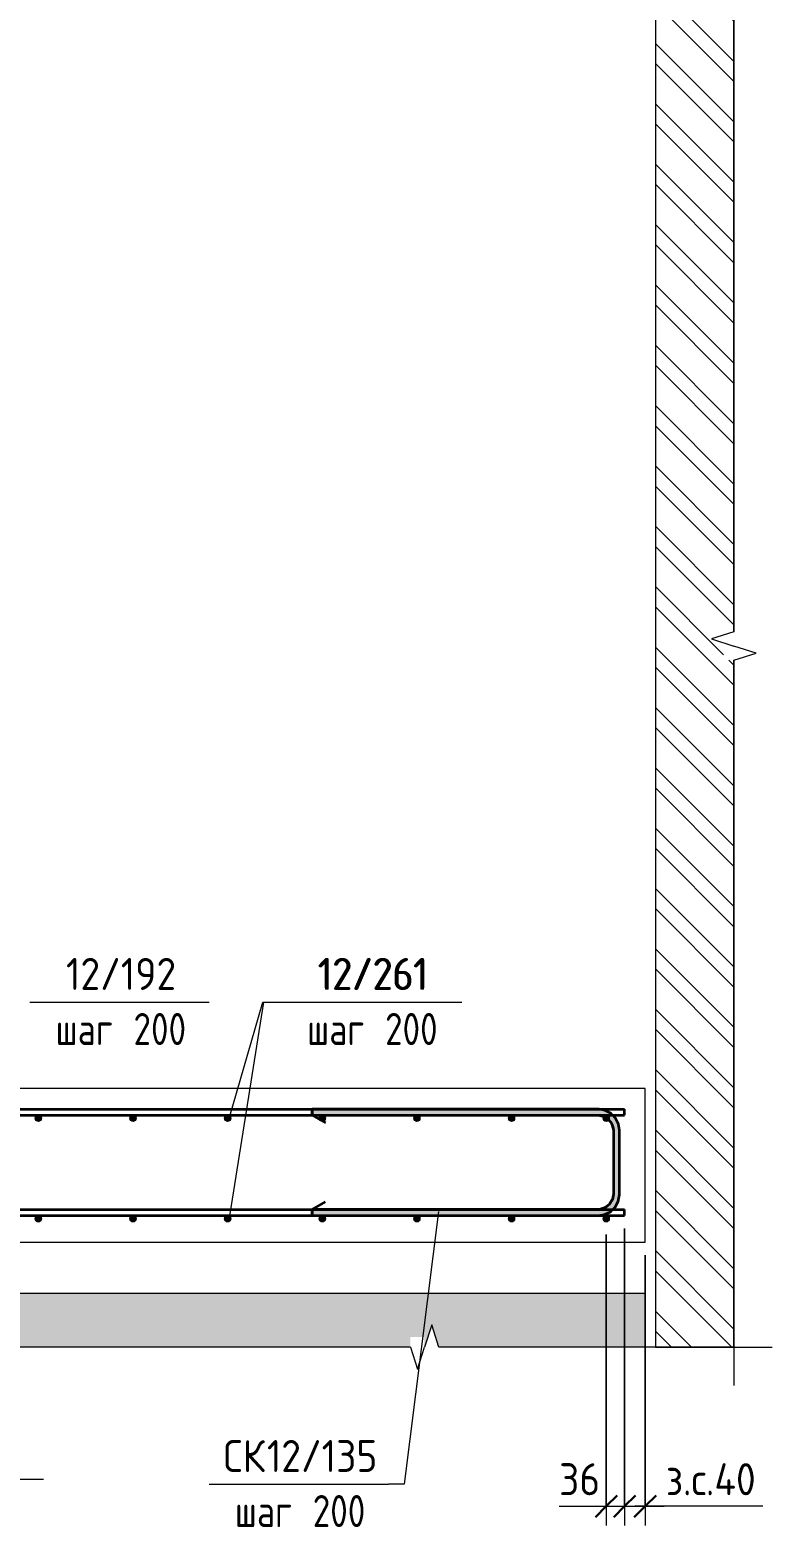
# Model space of a CAD drawing. Header units: millimetres. Extents: x 67134 to 121466, y -4758 to 13821.
# Drawn here: x 110510 to 111979, y -3806 to -883 of the extents above; entities that cross this region are included whole.
import ezdxf

# ---------------------------------------------------------------- set-up
doc = ezdxf.new("R2010")
doc.units = ezdxf.units.MM
for name, color, linetype, lineweight in [('AA_Dim', 7, 'Continuous', 9), ('AA_Dim-25', 7, 'Continuous', 9), ('AA_Linii', 7, 'Continuous', 9), ('AA_Oformlenie', 7, 'Continuous', 9), ('AA_Vinoska', 7, 'Continuous', 9), ('AF_Stena_Опалубка', 253, 'Continuous', 20), ('KR_Armatura', 7, 'Continuous', 20), ('KR_Armatura_Tonkie', 7, 'Continuous', 20), ('KR_Fundament', 7, 'Continuous', 20)]:
    doc.layers.add(name, color=color, linetype=linetype, lineweight=lineweight)
doc.styles.add('ISOCPEUR_7', font='isocpeur.ttf', dxfattribs={"width": 0.9, "height": 62.5})
doc.styles.add('ISOCPEUR_8', font='isocpeur.ttf', dxfattribs={"width": 0.8, "height": 62.5})
doc.dimstyles.new('00_Точн_3_знака__прозр__2', dxfattribs={"dimscale": 304.8, "dimtxt": 62.248823, "dimasz": 0.139436, "dimexe": 0.123031, "dimexo": 0.082021, "dimgap": 0.008202, "dimtad": 1, "dimdec": 3, "dimrnd": 0.001, "dimdsep": 46, "dimtxsty": 'ISOCPEUR_7', "dimblk1": 'OBLIQUE', "dimblk2": 'OBLIQUE', "dimsah": 1, "dimcen": 0.09, "dimdle": 0.123031, "dimazin": 0, "dimtfac": 1, "dimtdec": 4, "dimtix": 1, "dimtmove": 1, "dimatfit": 3, "dimfxl": 1, "dimtvp": 1, "dimtolj": 1, "dimtzin": 0, "dimlwd": 18, "dimlwe": 18, "dimarcsym": 2})

# ---------------------------------------------------------------- blocks, each defined once
blk = doc.blocks.new('350_Стержень П торец СК-СГ _НесАрм_РабПлоск_ - 350_Стержень П торец СК-СГ _НесАрм_РабПлоск_-4078482-2-2 Армирование')
at = {"layer": 'KR_Armatura_Tonkie', "lineweight": 35}
for p, q in [((-9722, -2990), (-10280, -2990)), ((-10280, -3001.8), (-10280, -2990.2)), ((-10280, -2990.2), (-10280, -3001.8)), ((-10280, -3002), (-9722, -3002)), ((-10280, -3002), (-10254, -3017)), ((-9722, -3002), (-9712.5, -3003.7)), ((-9710, -3004.8), (-9703.5, -3008.7)), ((-9701.6, -3010.1), (-9695.7, -3017.7)), ((-9695, -3019.6), (-9692.7, -3027)), ((-9692, -3032), (-9692, -3156)), ((-9680, -3156), (-9680, -3032)), ((-9692, -3156), (-9693.7, -3165.5)), ((-10280, -3186), (-10254, -3171)), ((-9722, -3186), (-10280, -3186)), ((-10280, -3186.2), (-10280, -3197.8)), ((-10280, -3197.8), (-10280, -3186.2)), ((-9709.5, -3183), (-9717, -3185.3)), ((-9700.1, -3176.4), (-9707.7, -3182.3)), ((-9694.8, -3168), (-9698.7, -3174.5)), ((-10280, -3198), (-9722, -3198))]:
    blk.add_line(p, q, dxfattribs=at)
at = {"layer": 'KR_Armatura_Tonkie', "lineweight": 35, "flags": 128}
for points in [[(-9717.6, -2990.6), (-9720.5, -2990), (-9722, -2990)], [(-9705.3, -2993.9), (-9707.9, -2992.5), (-9709.4, -2992.2)], [(-9694.9, -3000.3), (-9696.6, -2998.6), (-9698.6, -2997.5)], [(-9686.9, -3009.3), (-9687.7, -3007.8), (-9689.7, -3005.7)], [(-9681.8, -3020.2), (-9682, -3019.3), (-9683.3, -3016.6)], [(-9680.6, -3160.4), (-9680, -3157.5), (-9680, -3156)], [(-9690.3, -3183.1), (-9688.6, -3181.4), (-9687.5, -3179.4)], [(-9683.9, -3172.7), (-9682.5, -3170.1), (-9682.2, -3168.6)], [(-9710.2, -3196.2), (-9709.3, -3196), (-9706.6, -3194.7)], [(-9699.3, -3191.1), (-9697.8, -3190.3), (-9695.7, -3188.3)]]:
    blk.add_lwpolyline(points, dxfattribs=at)
blk = doc.blocks.new('350_Стержень П торец СК-СГ _НесАрм_РабПлоск_ - 350_Стержень П торец СК-СГ _НесАрм_РабПлоск_-V6-2-2 Армирование')
at = {"layer": 'KR_Armatura_Tonkie', "lineweight": 35}
for points in [[(-10280, -3002), (-9722, -3001.8), (-9722, -2990), (-10280, -2990.2), (-10280, -3001.8)], [(-9691.1, -3032), (-9680, -3032), (-9681.4, -3021.1), (-9685.6, -3011), (-9692.7, -3002), (-9701, -2995.6), (-9711.1, -2991.4), (-9722, -2990.2), (-9722, -3002), (-9714.2, -3003), (-9706.8, -3006.1), (-9700.8, -3010.8), (-9695.9, -3017.3), (-9693, -3024.3), (-9691.8, -3032), (-9691.2, -3032)], [(-9686, -3156), (-9680, -3156), (-9680.2, -3032), (-9692, -3032), (-9691.8, -3156), (-9687.6, -3156)], [(-9722, -3198), (-9711.1, -3196.6), (-9700.7, -3192.2), (-9692.3, -3185.7), (-9685.6, -3177), (-9681.4, -3166.9), (-9680.2, -3156), (-9692, -3156), (-9693.4, -3164.7), (-9696.1, -3171.2), (-9700.8, -3177.2), (-9707.3, -3182.1), (-9714.3, -3185), (-9722, -3186.2), (-9722, -3197.8)], [(-10280, -3198), (-9722, -3197.8), (-9722, -3186), (-10280, -3186.2), (-10280, -3197.8)]]:
    blk.add_hatch(color=256, dxfattribs=at).paths.add_polyline_path(points)
for p, q in [((-9722, -2990), (-10280, -2990)), ((-10280, -3002), (-10280, -2990)), ((-10280, -2990.2), (-10280, -3001.8)), ((-10280, -3002), (-9722, -3002)), ((-10280, -3002), (-10254, -3017)), ((-9692, -3032), (-9692, -3156)), ((-9680, -3156), (-9680, -3032)), ((-10280, -3186), (-10254, -3171)), ((-9722, -3186), (-10280, -3186)), ((-10280, -3198), (-10280, -3186)), ((-10280, -3186.2), (-10280, -3197.8)), ((-10280, -3198), (-9722, -3198))]:
    blk.add_line(p, q, dxfattribs=at)
at = {"layer": 'KR_Armatura_Tonkie', "lineweight": 35, "flags": 128}
for points in [[(-9693.4, -3001.8), (-9696.6, -2998.6), (-9707.9, -2992.5), (-9720.5, -2990), (-9722, -2990)], [(-9722, -3002), (-9711.3, -3004), (-9702.1, -3009.6), (-9695.4, -3018.1), (-9692.2, -3028.5), (-9692, -3032)], [(-9680, -3032), (-9682, -3019.3), (-9687.7, -3007.8), (-9693.3, -3002)], [(-9692, -3156), (-9694, -3166.7), (-9699.6, -3175.9), (-9708.1, -3182.6), (-9718.5, -3185.8), (-9722, -3186)], [(-9693.3, -3186), (-9688.6, -3181.4), (-9682.5, -3170.1), (-9680, -3157.5), (-9680, -3156)], [(-9722, -3198), (-9709.3, -3196), (-9697.8, -3190.3), (-9693.4, -3186.1)]]:
    blk.add_lwpolyline(points, dxfattribs=at)
blk = doc.blocks.new('011_Прямоугольник обрыва _ЭлУзла_ - 011_Прямоугольник обрыва _ЭлУзла_-4156433-2-2 Армирование')
at = {"layer": 'AA_Oformlenie'}
for p, q in [((-9456.7, 623.8), (-9456.7, -2057.9)), ((-9456.7, -2113.6), (-9456.7, -3454.8)), ((-10088.3, -3454.8), (-11240.9, -3454.8)), ((-9456.7, -3454.8), (-10032.7, -3454.8))]:
    blk.add_line(p, q, dxfattribs=at)
blk = doc.blocks.new('DIMBLOCK124-2-2 Армирование')
at = {"layer": 'AA_Dim-25', "lineweight": 18}
for p, q in [((111635.8, -3235), (111635.8, -3803)), ((111635.8, -3765.5), (111635.8, -3235)), ((111671.8, -3223), (111671.8, -3803)), ((111671.8, -3765.5), (111671.8, -3223)), ((111543.7, -3765.5), (111647.7, -3765.5)), ((111598.3, -3765.5), (111671.8, -3765.5)), ((111647.7, -3765.5), (111653.8, -3765.5))]:
    blk.add_line(p, q, dxfattribs=at)
at = {"layer": 'AA_Dim-25', "lineweight": 30}
for p, q in [((111635.8, -3765.5), (111614.6, -3786.8)), ((111635.8, -3765.5), (111657.1, -3744.3)), ((111671.8, -3765.5), (111650.6, -3786.8)), ((111671.8, -3765.5), (111693.1, -3744.3))]:
    blk.add_line(p, q, dxfattribs=at)
at = {"layer": 'AA_Dim-25', "color": 0, "lineweight": 18, "insert": (111543.7, -3681.4), "char_height": 62.5, "width": 94.81, "attachment_point": 1, "line_spacing_factor": 1.149209, "style": 'ISOCPEUR_7'}
blk.add_mtext('36', dxfattribs=at)
blk = doc.blocks.new('_Oblique')
at = {"color": 0, "linetype": 'ByBlock', "lineweight": -2}
blk.add_line((-0.5, -0.5), (0.5, 0.5), dxfattribs=at)
blk = doc.blocks.new('DIMBLOCK125-2-2 Армирование')
at = {"layer": 'AA_Dim-25', "lineweight": 18}
for p, q in [((111671.8, -3223), (111671.8, -3803)), ((111671.8, -3765.5), (111671.8, -3223)), ((111711.8, -3275), (111711.8, -3803)), ((111711.8, -3765.5), (111711.8, -3275)), ((111671.8, -3765.5), (111749.3, -3765.5)), ((111727.3, -3765.5), (111691.8, -3765.5)), ((111941.4, -3765.5), (111727.3, -3765.5))]:
    blk.add_line(p, q, dxfattribs=at)
at = {"layer": 'AA_Dim-25', "lineweight": 30}
for p, q in [((111671.8, -3765.5), (111650.6, -3786.8)), ((111671.8, -3765.5), (111693.1, -3744.3)), ((111711.8, -3765.5), (111690.6, -3786.8)), ((111711.8, -3765.5), (111733.1, -3744.3))]:
    blk.add_line(p, q, dxfattribs=at)
at = {"layer": 'AA_Dim-25', "color": 0, "lineweight": 18, "insert": (111752.3, -3681.4), "char_height": 62.5, "width": 226.969, "attachment_point": 1, "line_spacing_factor": 1.149209, "style": 'ISOCPEUR_7'}
blk.add_mtext('з.с.40', dxfattribs=at)
blk = doc.blocks.new('042_М_Арматуры - Диам длина поз _ Комментарий-3662934-2-2 Армирование')
at = {"layer": 'AA_Vinoska'}
blk.add_line((-10831.3, -2781.2), (-10481.3, -2781.2), dxfattribs=at)

msp = doc.modelspace()

# ---------------------------------------------------------------- hatches: boundary and pattern name
at = {"layer": 'AA_Oformlenie'}
h = msp.add_hatch(dxfattribs=at)
h.set_pattern_fill('FP_14', color=250, style=0, pattern_type=2)
h.set_pattern_definition([(135, (112433.53, 825), (-58.9331, -58.9331), []), (135, (112472.82, 825), (-58.9331, -58.9331), [])])
h.paths.add_polyline_path([(111885.0545, -3454.753), (111885.0545, -2113.5648), (111864.9768, -2113.5648), (111864.9768, -2086.0648), (111885.0545, -2086.0648), (111841.7294, -2071.9876), (111885.0545, -2057.9104), (111885.0545, 623.8117), (111864.9768, 623.8117), (111864.9768, 651.3117), (111885.0545, 651.3117), (111841.7294, 665.3889), (111885.0545, 679.4661), (111885.0545, 2020), (111731.8028, 2020), (111731.8028, -3454.753)])
h = msp.add_hatch(dxfattribs=at)
h.set_pattern_fill('FP_13', color=250, style=0, pattern_type=2)
h.set_pattern_definition([(0, (112433.533, 825), (101.6, 25.4), [8.382, -67.818, 8.382, -67.818, -406.4]), (0, (112433.533, 825), (101.6, 25.4), [-152.4, 8.382, -144.018, 8.382, -67.818, -177.8]), (0, (112433.533, 825), (101.6, 25.4), [-381, 8.382, -42.418, 8.382, -118.618]), (120, (112471.633, 837.7), (-72.79705, 75.28818), [8.382, -67.818, 8.382, -67.818, -406.4]), (120, (112471.633, 837.7), (-72.79705, 75.28818), [-152.4, 8.382, -144.018, 8.382, -67.818, -177.8]), (120, (112471.633, 837.7), (-72.79705, 75.28818), [-381, 8.382, -42.418, 8.382, -118.618]), (240, (112484.333, 888.5), (-28.80295, -100.68818), [8.382, -67.818, 8.382, -67.818, -406.4]), (240, (112484.333, 888.5), (-28.80295, -100.68818), [-152.4, 8.382, -144.018, 8.382, -67.818, -177.8]), (240, (112484.333, 888.5), (-28.80295, -100.68818), [-381, 8.382, -42.418, 8.382, -118.618])])
h.paths.add_polyline_path([(109468.6618, -3454.753), (110045.26, -3454.753), (110045.26, -3434.6753), (110072.76, -3434.6753), (110072.76, -3454.753), (110086.8371, -3411.4279), (110100.9143, -3454.753), (111253.4563, -3454.753), (111253.4563, -3434.6753), (111280.9563, -3434.6753), (111280.9563, -3454.753), (111295.0335, -3411.4279), (111309.1107, -3454.753), (111711.8028, -3454.753), (111711.8028, -3350), (109611.8028, -3350), (109611.8028, -3250), (109711.8028, -3250), (109711.8028, -1235), (109468.6618, -1235), (109468.6618, -2057.9104), (109488.2882, -2057.9104), (109488.2882, -2086.0648), (109468.6618, -2086.0648), (109511.9631, -2099.8148), (109468.6618, -2113.5648), (109468.6618, -3387.9646)])
at = {"layer": 'KR_Armatura'}
h = msp.add_hatch(color=256, dxfattribs=at)
edge = h.paths.add_edge_path()
edge.add_arc((110527.0028, -3008), 6, 0, 360)
for points in [[(110524.0028, -3013.1962), (110530.0028, -3013.1962), (110533.0028, -3008), (110530.0028, -3002.8038), (110524.0028, -3002.8038), (110521.0028, -3008)], [(110708.8028, -3013.1962), (110714.8028, -3013.1962), (110717.8028, -3008), (110714.8028, -3002.8038), (110708.8028, -3002.8038), (110705.8028, -3008)], [(110893.6028, -3013.1962), (110899.6028, -3013.1962), (110902.6028, -3008), (110899.6028, -3002.8038), (110893.6028, -3002.8038), (110890.6028, -3008)], [(111078.4028, -3013.1962), (111084.4028, -3013.1962), (111087.4028, -3008), (111084.4028, -3002.8038), (111078.4028, -3002.8038), (111075.4028, -3008)], [(111263.2028, -3013.1962), (111269.2028, -3013.1962), (111272.2028, -3008), (111269.2028, -3002.8038), (111263.2028, -3002.8038), (111260.2028, -3008)], [(111448.0028, -3013.1962), (111454.0028, -3013.1962), (111457.0028, -3008), (111454.0028, -3002.8038), (111448.0028, -3002.8038), (111445.0028, -3008)], [(111638.8028, -3013.1962), (111641.8028, -3008), (111638.8028, -3002.8038), (111632.8028, -3002.8038), (111629.8337, -3008.0535), (111632.8028, -3013.1962)], [(110524.0028, -3209.1962), (110530.0028, -3209.1962), (110533.0028, -3204), (110530.0028, -3198.8038), (110524.0028, -3198.8038), (110521.0028, -3204)], [(110708.8028, -3209.1962), (110714.8028, -3209.1962), (110717.8028, -3204), (110714.8028, -3198.8038), (110708.8028, -3198.8038), (110705.8028, -3204)], [(110893.6028, -3209.1962), (110899.6028, -3209.1962), (110902.6028, -3204), (110899.6028, -3198.8038), (110893.6028, -3198.8038), (110890.6028, -3204)], [(111078.4028, -3209.1962), (111084.4028, -3209.1962), (111087.4028, -3204), (111084.4028, -3198.8038), (111078.4028, -3198.8038), (111075.4028, -3204)], [(111263.2028, -3209.1962), (111269.2028, -3209.1962), (111272.2028, -3204), (111269.2028, -3198.8038), (111263.2028, -3198.8038), (111260.2028, -3204)], [(111448.0028, -3209.1962), (111454.0028, -3209.1962), (111456.8673, -3203.7653), (111454.0028, -3198.8038), (111448.0028, -3198.8038), (111445.0028, -3204)], [(111632.8028, -3209.1962), (111638.8028, -3209.1962), (111641.6673, -3203.7653), (111638.8028, -3198.8038), (111632.8028, -3198.8038), (111629.8028, -3204)]]:
    msp.add_hatch(color=256, dxfattribs=at).paths.add_polyline_path(points)
h = msp.add_hatch(color=256, dxfattribs=at)
edge = h.paths.add_edge_path()
edge.add_arc((110711.8028, -3008), 6, 0, 360)
h = msp.add_hatch(color=256, dxfattribs=at)
edge = h.paths.add_edge_path()
edge.add_arc((110896.6028, -3008), 6, 0, 360)
h = msp.add_hatch(color=256, dxfattribs=at)
edge = h.paths.add_edge_path()
edge.add_arc((111081.4028, -3008), 6, 0, 360)
h = msp.add_hatch(color=256, dxfattribs=at)
edge = h.paths.add_edge_path()
edge.add_arc((111266.2028, -3008), 6, 0, 360)
h = msp.add_hatch(color=256, dxfattribs=at)
edge = h.paths.add_edge_path()
edge.add_arc((111451.0028, -3008), 6, 0, 360)
h = msp.add_hatch(color=256, dxfattribs=at)
edge = h.paths.add_edge_path()
edge.add_arc((111635.8028, -3008), 6, 0, 360)
h = msp.add_hatch(color=256, dxfattribs=at)
edge = h.paths.add_edge_path()
edge.add_arc((110527.0028, -3204), 6, 0, 360)
h = msp.add_hatch(color=256, dxfattribs=at)
edge = h.paths.add_edge_path()
edge.add_arc((110711.8028, -3204), 6, 0, 360)
h = msp.add_hatch(color=256, dxfattribs=at)
edge = h.paths.add_edge_path()
edge.add_arc((110896.6028, -3204), 6, 0, 360)
h = msp.add_hatch(color=256, dxfattribs=at)
edge = h.paths.add_edge_path()
edge.add_arc((111081.4028, -3204), 6, 0, 360)
h = msp.add_hatch(color=256, dxfattribs=at)
edge = h.paths.add_edge_path()
edge.add_arc((111266.2028, -3204), 6, 0, 360)
h = msp.add_hatch(color=256, dxfattribs=at)
edge = h.paths.add_edge_path()
edge.add_arc((111451.0028, -3204), 6, 0, 360)
h = msp.add_hatch(color=256, dxfattribs=at)
edge = h.paths.add_edge_path()
edge.add_arc((111635.8028, -3204), 6, 0, 360)

# ---------------------------------------------------------------- linework, layer by layer
at = {"layer": 'AA_Linii'}
for p, q in [((111731.8028, 2020), (111731.8028, -3454.753)), ((111885.0545, -2057.9104), (111885.0545, 623.8117)), ((111885.0545, -3454.753), (111885.0545, -2113.5648)), ((111711.8028, -3350), (109611.8028, -3350)), ((111711.8028, -3454.753), (111711.8028, -3350)), ((111731.8028, -3454.753), (111885.0545, -3454.753))]:
    msp.add_line(p, q, dxfattribs=at)
at = {"layer": 'AA_Vinoska'}
for p, q in [((111885.0545, -2057.9104), (111841.7294, -2071.9876)), ((111841.7294, -2071.9876), (111885.0545, -2086.0648)), ((111928.3558, -2099.8148), (111885.0545, -2086.0648)), ((111885.0545, -2113.5648), (111928.3558, -2099.8148)), ((110899.613, -3008.5106), (110965.1081, -2781.2042)), ((110899.613, -3206.9221), (110967.0344, -2781.2042)), ((110965.1081, -2781.2042), (111001.7083, -2781.2042)), ((110967.0344, -2781.2042), (111003.6346, -2781.2042)), ((111308.6364, -3189.8989), (111241.0661, -3722.4365)), ((111295.0335, -3411.4279), (111280.9563, -3454.753)), ((111309.1107, -3454.753), (111295.0335, -3411.4279)), ((111253.4563, -3454.753), (111267.2063, -3498.0543)), ((111267.2063, -3498.0543), (111280.9563, -3454.753)), ((111885.0545, -3454.753), (111960.0545, -3454.753)), ((111885.0545, -3454.753), (111885.0545, -3529.753)), ((111241.0661, -3722.4365), (111210.4953, -3722.4365))]:
    msp.add_line(p, q, dxfattribs=at)
at = {"layer": 'AF_Stena_Опалубка'}
msp.add_line((111731.8028, 2020), (111731.8028, -3454.753), dxfattribs=at)
at = {"layer": 'KR_Armatura'}
for p, q in [((110524.0028, -3002.8038), (110521.0028, -3008)), ((110521.0028, -3008), (110524.0028, -3013.1962)), ((110530.0028, -3002.8038), (110524.0028, -3002.8038)), ((110533.0028, -3008), (110530.0028, -3002.8038)), ((110530.0028, -3013.1962), (110533.0028, -3008)), ((110708.8028, -3002.8038), (110705.8028, -3008)), ((110705.8028, -3008), (110708.8028, -3013.1962)), ((110714.8028, -3002.8038), (110708.8028, -3002.8038)), ((110717.8028, -3008), (110714.8028, -3002.8038)), ((110714.8028, -3013.1962), (110717.8028, -3008)), ((110893.6028, -3002.8038), (110890.6028, -3008)), ((110890.6028, -3008), (110893.6028, -3013.1962)), ((110899.6028, -3002.8038), (110893.6028, -3002.8038)), ((110902.6028, -3008), (110899.6028, -3002.8038)), ((110899.6028, -3013.1962), (110902.6028, -3008)), ((111078.4028, -3002.8038), (111075.4028, -3008)), ((111075.4028, -3008), (111078.4028, -3013.1962)), ((111084.4028, -3002.8038), (111078.4028, -3002.8038)), ((111087.4028, -3008), (111084.4028, -3002.8038)), ((111084.4028, -3013.1962), (111087.4028, -3008)), ((111263.2028, -3002.8038), (111260.2028, -3008)), ((111260.2028, -3008), (111263.2028, -3013.1962)), ((111269.2028, -3002.8038), (111263.2028, -3002.8038)), ((111272.2028, -3008), (111269.2028, -3002.8038)), ((111269.2028, -3013.1962), (111272.2028, -3008)), ((111448.0028, -3002.8038), (111445.0028, -3008)), ((111445.0028, -3008), (111448.0028, -3013.1962)), ((111454.0028, -3002.8038), (111448.0028, -3002.8038)), ((111457.0028, -3008), (111454.0028, -3002.8038)), ((111454.0028, -3013.1962), (111457.0028, -3008)), ((111632.8028, -3002.8038), (111629.8337, -3008.0535)), ((111629.8337, -3008.0535), (111632.8028, -3013.1962)), ((111638.8028, -3002.8038), (111632.8028, -3002.8038)), ((111641.8028, -3008), (111638.8028, -3002.8038)), ((111638.8028, -3013.1962), (111641.8028, -3008)), ((110524.0028, -3013.1962), (110530.0028, -3013.1962)), ((110708.8028, -3013.1962), (110714.8028, -3013.1962)), ((110893.6028, -3013.1962), (110899.6028, -3013.1962)), ((111078.4028, -3013.1962), (111084.4028, -3013.1962)), ((111263.2028, -3013.1962), (111269.2028, -3013.1962)), ((111448.0028, -3013.1962), (111454.0028, -3013.1962)), ((111632.8028, -3013.1962), (111638.8028, -3013.1962)), ((110524.0028, -3198.8038), (110521.0028, -3204)), ((110521.0028, -3204), (110524.0028, -3209.1962)), ((110530.0028, -3198.8038), (110524.0028, -3198.8038)), ((110524.0028, -3209.1962), (110530.0028, -3209.1962)), ((110533.0028, -3204), (110530.0028, -3198.8038)), ((110530.0028, -3209.1962), (110533.0028, -3204)), ((110708.8028, -3198.8038), (110705.8028, -3204)), ((110705.8028, -3204), (110708.8028, -3209.1962)), ((110714.8028, -3198.8038), (110708.8028, -3198.8038)), ((110708.8028, -3209.1962), (110714.8028, -3209.1962)), ((110717.8028, -3204), (110714.8028, -3198.8038)), ((110714.8028, -3209.1962), (110717.8028, -3204)), ((110893.6028, -3198.8038), (110890.6028, -3204)), ((110890.6028, -3204), (110893.6028, -3209.1962)), ((110899.6028, -3198.8038), (110893.6028, -3198.8038)), ((110893.6028, -3209.1962), (110899.6028, -3209.1962)), ((110902.6028, -3204), (110899.6028, -3198.8038)), ((110899.6028, -3209.1962), (110902.6028, -3204)), ((111078.4028, -3198.8038), (111075.4028, -3204)), ((111075.4028, -3204), (111078.4028, -3209.1962)), ((111084.4028, -3198.8038), (111078.4028, -3198.8038)), ((111078.4028, -3209.1962), (111084.4028, -3209.1962)), ((111087.4028, -3204), (111084.4028, -3198.8038)), ((111084.4028, -3209.1962), (111087.4028, -3204)), ((111263.2028, -3198.8038), (111260.2028, -3204)), ((111260.2028, -3204), (111263.2028, -3209.1962)), ((111269.2028, -3198.8038), (111263.2028, -3198.8038)), ((111263.2028, -3209.1962), (111269.2028, -3209.1962)), ((111272.2028, -3204), (111269.2028, -3198.8038)), ((111269.2028, -3209.1962), (111272.2028, -3204)), ((111448.0028, -3198.8038), (111445.0028, -3204)), ((111445.0028, -3204), (111448.0028, -3209.1962)), ((111454.0028, -3198.8038), (111448.0028, -3198.8038)), ((111448.0028, -3209.1962), (111454.0028, -3209.1962)), ((111456.8673, -3203.7653), (111454.0028, -3198.8038)), ((111454.0028, -3209.1962), (111456.8673, -3203.7653)), ((111632.8028, -3198.8038), (111629.8028, -3204)), ((111629.8028, -3204), (111632.8028, -3209.1962)), ((111638.8028, -3198.8038), (111632.8028, -3198.8038)), ((111632.8028, -3209.1962), (111638.8028, -3209.1962)), ((111641.6673, -3203.7653), (111638.8028, -3198.8038)), ((111638.8028, -3209.1962), (111641.6673, -3203.7653))]:
    msp.add_line(p, q, dxfattribs=at)
for centre in [(110527.0028, -3008), (110711.8028, -3008), (110896.6028, -3008), (111081.4028, -3008), (111266.2028, -3008), (111451.0028, -3008), (111635.8028, -3008), (110527.0028, -3204), (110711.8028, -3204), (110896.6028, -3204), (111081.4028, -3204), (111266.2028, -3204), (111451.0028, -3204), (111635.8028, -3204)]:
    msp.add_circle(centre, 6, dxfattribs=at)
at = {"layer": 'KR_Armatura_Tonkie', "lineweight": 35}
for p, q in [((109751.8028, -2990), (111671.8028, -2990)), ((109751.8028, -3002), (111671.8028, -3002)), ((111671.8028, -3002), (111671.8028, -2990)), ((109751.8028, -3186), (111671.8028, -3186)), ((111671.8028, -3198), (111671.8028, -3186)), ((109751.8028, -3198), (111671.8028, -3198))]:
    msp.add_line(p, q, dxfattribs=at)
at = {"layer": 'KR_Fundament'}
for p, q in [((111711.8028, -2950), (109721.8028, -2950)), ((111711.8028, -3250), (111711.8028, -2950)), ((109721.8028, -3250), (111711.8028, -3250))]:
    msp.add_line(p, q, dxfattribs=at)

# ---------------------------------------------------------------- block references
at = {"layer": 'AA_Oformlenie'}
msp.add_blockref('011_Прямоугольник обрыва _ЭлУзла_ - 011_Прямоугольник обрыва _ЭлУзла_-4156433-2-2 Армирование', (121341.8028, 0), dxfattribs=at)
at = {"layer": 'AA_Vinoska'}
for p in [(121341.8028, 0), (121833.0158, 0), (121834.9421, 0), (121018.0969, -931.1819), (121691.8028, -941.2323)]:
    msp.add_blockref('042_М_Арматуры - Диам длина поз _ Комментарий-3662934-2-2 Армирование', p, dxfattribs=at)
at = {"layer": 'KR_Armatura_Tonkie', "lineweight": 35}
for name in ['350_Стержень П торец СК-СГ _НесАрм_РабПлоск_ - 350_Стержень П торец СК-СГ _НесАрм_РабПлоск_-4078482-2-2 Армирование', '350_Стержень П торец СК-СГ _НесАрм_РабПлоск_ - 350_Стержень П торец СК-СГ _НесАрм_РабПлоск_-V6-2-2 Армирование']:
    msp.add_blockref(name, (121341.8028, 0), dxfattribs=at)

# ---------------------------------------------------------------- texts
at = {"layer": 'AA_Vinoska', "char_height": 62.5, "attachment_point": 1}
for s, insert, width, style in [('12/192', (110580.8863, -2694.8517), 263.354344, 'ISOCPEUR_7'), ('12/261', (111072.0993, -2694.8517), 263.354344, 'ISOCPEUR_7'), ('12/261', (111074.0256, -2694.8517), 263.354344, 'ISOCPEUR_7'), (' 200', (110680.9217, -2802.328), 166.751, 'ISOCPEUR_8'), (' 200', (111172.1347, -2802.328), 166.751, 'ISOCPEUR_8'), ('шаг', (110560.5363, -2802.328), 145.907125, 'ISOCPEUR_8'), ('шаг', (111051.7493, -2802.328), 145.907125, 'ISOCPEUR_8'), ('СК', (110888.3613, -3636.0839), 102.816422, 'ISOCPEUR_7'), ('12/135', (110973.1933, -3636.0839), 263.354344, 'ISOCPEUR_7'), ('шаг', (110910.5363, -3743.5602), 145.907125, 'ISOCPEUR_8'), (' 200', (111030.9217, -3743.5602), 166.751, 'ISOCPEUR_8')]:
    msp.add_mtext(s, dxfattribs=dict(at, insert=insert, width=width, style=style))

# ---------------------------------------------------------------- dimensions: what is measured, and where the dimension line sits
at = {"layer": 'AA_Dim', "lineweight": 18}
for base, p1, p2, override, picture, middle in [((111671.8028, -3765.5429), (111635.8028, -3210), (111671.8028, -3198), {"dimpost": '<>', "dimfxl": 37.947332}, 'DIMBLOCK124-2-2 Армирование', (111591.1099, -3723.0561)), ((111711.8028, -3765.5429), (111671.8028, -3198), (111711.8028, -3250), {"dimpost": 'з.с.<>', "dimfxl": 65.604878}, 'DIMBLOCK125-2-2 Армирование', (111865.7485, -3723.0561))]:
    dim = msp.add_linear_dim(base=base, p1=p1, p2=p2, dimstyle='00_Точн_3_знака__прозр__2', override=override, dxfattribs=at)
    dim.commit()
    dim.dimension.update_dxf_attribs({"geometry": picture, "text_midpoint": middle, "dimtype": 160})

doc.saveas('drawing.dxf')
